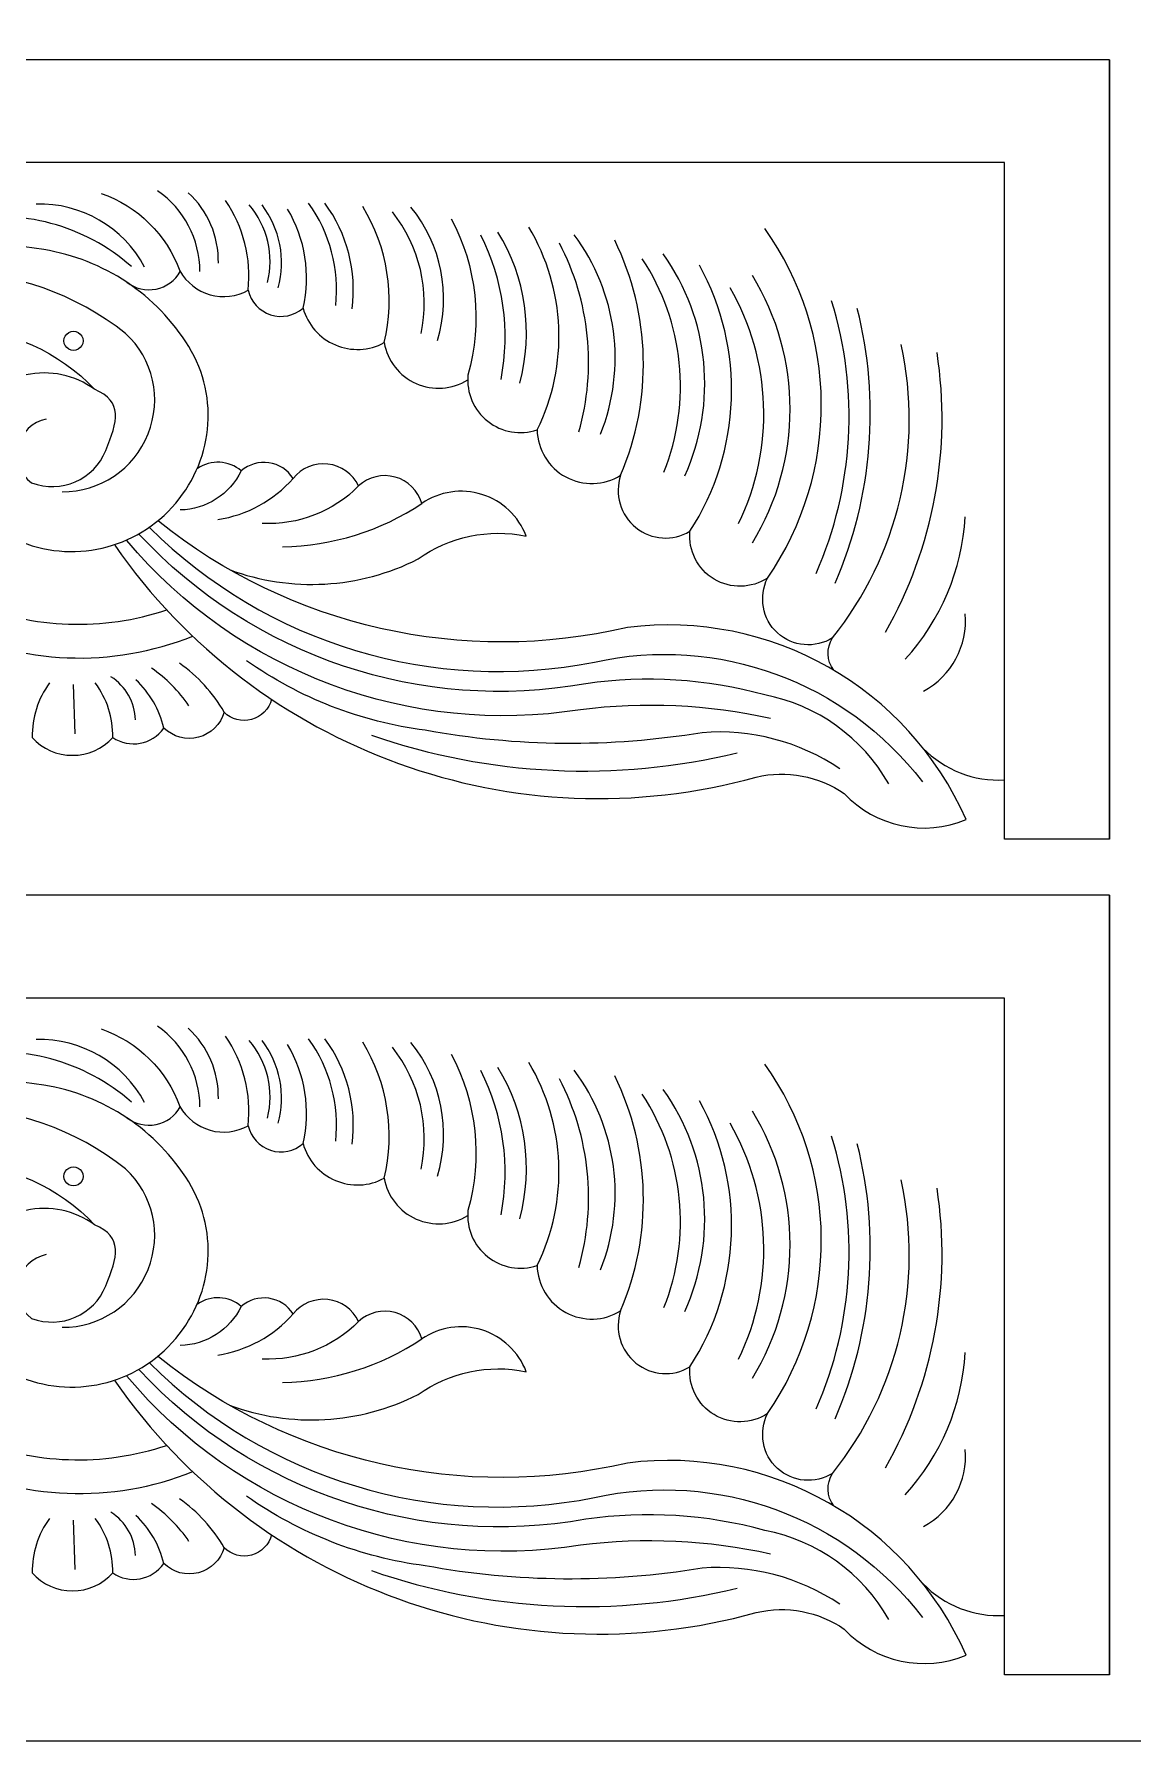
# Model space of a CAD drawing. Header units: millimetres. Extents: x 4338 to 4582, y 3188 to 3439.
# Drawn here: x 4501 to 4540.4, y 3316.9 to 3378 of the extents above; entities that cross this region are included whole.
import ezdxf

# ---------------------------------------------------------------- set-up
doc = ezdxf.new("R2010")
doc.units = ezdxf.units.MM
doc.header["$MEASUREMENT"] = 0
doc.layers.add('SITARA ALL', color=18, linetype='Continuous', true_color=0x000000)

msp = doc.modelspace()

# ---------------------------------------------------------------- linework, layer by layer
at = {"layer": 'SITARA ALL', "lineweight": 9}
for points, knots in [([(4337.525, 3438.894), (4337.525, 3438.894), (4581.525, 3438.894), (4581.525, 3438.894), (4581.525, 3438.894), (4581.525, 3316.894), (4581.525, 3316.894), (4581.525, 3316.894), (4337.525, 3316.894), (4337.525, 3316.894), (4337.525, 3316.894), (4337.525, 3438.894), (4337.525, 3438.894)], [0, 0, 0, 0, 0.25, 0.25, 0.25, 0.5, 0.5, 0.5, 0.75, 0.75, 0.75, 1, 1, 1, 1]), ([(4539.525, 3349.167), (4539.525, 3349.167), (4535.762, 3349.167), (4535.762, 3349.167), (4535.762, 3349.167), (4535.762, 3373.394), (4535.762, 3373.394), (4535.762, 3373.394), (4439.525, 3373.394), (4439.525, 3373.394), (4439.525, 3373.394), (4343.288, 3373.394), (4343.288, 3373.394), (4343.288, 3373.394), (4343.288, 3349.167), (4343.288, 3349.167), (4343.288, 3349.167), (4339.525, 3349.167), (4339.525, 3349.167), (4339.525, 3349.167), (4339.525, 3377.076), (4339.525, 3377.076)], [0, 0, 0, 0, 0.125, 0.125, 0.125, 0.25, 0.25, 0.25, 0.375, 0.375, 0.375, 0.5, 0.5, 0.5, 0.625, 0.625, 0.625, 0.75, 0.75, 0.75, 1, 1, 1, 1]), ([(4539.525, 3377.076), (4539.525, 3377.076), (4539.525, 3349.167), (4539.525, 3349.167), (4539.525, 3349.167), (4539.525, 3377.076), (4539.525, 3377.076), (4539.525, 3377.076), (4439.525, 3377.076), (4439.525, 3377.076), (4439.525, 3377.076), (4339.525, 3377.076), (4339.525, 3377.076), (4339.525, 3377.076), (4339.525, 3349.167), (4339.525, 3349.167)], [0, 0, 0, 0, 0.166667, 0.166667, 0.166667, 0.333333, 0.333333, 0.333333, 0.5, 0.5, 0.5, 0.666667, 0.666667, 0.666667, 1, 1, 1, 1]), ([(4503.41, 3372.288), (4504.718, 3371.833), (4505.754, 3370.813), (4506.231, 3369.512), (4506.464, 3369.096), (4506.852, 3368.79), (4507.31, 3368.662), (4507.769, 3368.533), (4508.257, 3368.591), (4508.672, 3368.825), (4508.796, 3369.956), (4508.508, 3371.094), (4507.86, 3372.029)], [0, 0, 0, 0, 0.2, 0.2, 0.2, 0.4, 0.4, 0.4, 0.6, 0.6, 0.6, 1, 1, 1, 1]), ([(4445.383, 3360.957), (4444.872, 3361.006), (4444.371, 3360.789), (4444.057, 3360.383), (4443.743, 3359.976), (4443.658, 3359.442), (4443.835, 3358.96), (4444.464, 3356.766), (4446.41, 3355.21), (4448.689, 3355.081), (4457.51, 3353.752), (4466.523, 3355.111), (4474.559, 3358.987), (4478.866, 3361.423), (4483.313, 3363.606), (4487.875, 3365.523), (4491.13, 3367.022), (4494.707, 3367.692), (4498.284, 3367.473), (4500.139, 3367.417), (4501.898, 3366.626), (4503.174, 3365.276), (4502.465, 3365.791), (4501.571, 3365.979), (4500.715, 3365.791), (4499.86, 3365.604), (4499.128, 3365.064), (4498.7, 3364.3), (4498.272, 3363.536), (4498.191, 3362.626), (4498.477, 3361.798), (4498.764, 3360.971), (4499.386, 3360.307), (4500.195, 3359.972), (4502.137, 3359.012), (4504.48, 3359.451), (4505.943, 3361.05), (4507.405, 3362.648), (4507.673, 3364.959), (4506.545, 3366.809), (4505.399, 3368.664), (4503.504, 3369.93), (4501.351, 3370.276), (4494.048, 3371.404), (4486.586, 3369.911), (4480.281, 3366.058), (4473.277, 3361.42), (4465.267, 3358.512), (4456.918, 3357.574), (4453.618, 3357.217), (4450.279, 3357.578), (4447.131, 3358.632)], [0, 0, 0, 0, 0.055556, 0.055556, 0.055556, 0.111111, 0.111111, 0.111111, 0.166667, 0.166667, 0.166667, 0.222222, 0.222222, 0.222222, 0.277778, 0.277778, 0.277778, 0.333333, 0.333333, 0.333333, 0.388889, 0.388889, 0.388889, 0.444444, 0.444444, 0.444444, 0.5, 0.5, 0.5, 0.555556, 0.555556, 0.555556, 0.611111, 0.611111, 0.611111, 0.666667, 0.666667, 0.666667, 0.722222, 0.722222, 0.722222, 0.777778, 0.777778, 0.777778, 0.833333, 0.833333, 0.833333, 0.888889, 0.888889, 0.888889, 1, 1, 1, 1]), ([(4515.945, 3371.383), (4516.862, 3369.667), (4517.076, 3367.66), (4516.543, 3365.788), (4516.485, 3365.151), (4516.752, 3364.529), (4517.253, 3364.133), (4517.755, 3363.736), (4518.417, 3363.619), (4519.023, 3363.823), (4520.162, 3366.138), (4520.051, 3368.871), (4518.724, 3371.084)], [0, 0, 0, 0, 0.2, 0.2, 0.2, 0.4, 0.4, 0.4, 0.6, 0.6, 0.6, 1, 1, 1, 1]), ([(4529.645, 3355.218), (4529.392, 3355.558), (4529.375, 3356.019), (4529.602, 3356.378), (4528.98, 3355.99), (4528.176, 3356.062), (4527.632, 3356.554), (4527.089, 3357.046), (4526.95, 3357.863), (4527.274, 3358.52), (4529.88, 3362.297), (4529.843, 3367.297), (4527.175, 3371.03)], [0, 0, 0, 0, 0.2, 0.2, 0.2, 0.4, 0.4, 0.4, 0.6, 0.6, 0.6, 1, 1, 1, 1]), ([(4519.023, 3363.823), (4519.037, 3363.117), (4519.429, 3362.474), (4520.05, 3362.139), (4520.671, 3361.803), (4521.418, 3361.824), (4522.015, 3362.2), (4523.17, 3364.903), (4523.093, 3367.973), (4521.801, 3370.614)], [0, 0, 0, 0, 0.25, 0.25, 0.25, 0.5, 0.5, 0.5, 1, 1, 1, 1]), ([(4502.006, 3361.609), (4503.363, 3361.593), (4504.59, 3362.416), (4505.089, 3363.677), (4505.589, 3364.939), (4505.278, 3366.36), (4504.278, 3367.276), (4502.495, 3368.695), (4500.285, 3369.468), (4498.007, 3369.468), (4491.135, 3369.51), (4484.42, 3367.442), (4478.765, 3363.538), (4471.05, 3358.77), (4462.114, 3356.339), (4453.048, 3356.539), (4450.609, 3356.586), (4448.21, 3357.178), (4446.03, 3358.271)], [0, 0, 0, 0, 0.142857, 0.142857, 0.142857, 0.285714, 0.285714, 0.285714, 0.428571, 0.428571, 0.428571, 0.571429, 0.571429, 0.571429, 0.714286, 0.714286, 0.714286, 1, 1, 1, 1]), ([(4504.325, 3369.108), (4504.623, 3368.88), (4505.005, 3368.791), (4505.372, 3368.866), (4505.74, 3368.941), (4506.056, 3369.169), (4506.24, 3369.495)], [0, 0, 0, 0, 0.333333, 0.333333, 0.333333, 1, 1, 1, 1]), ([(4527.274, 3358.52), (4526.698, 3358.142), (4525.956, 3358.127), (4525.364, 3358.481), (4524.772, 3358.835), (4524.435, 3359.505), (4524.495, 3360.192), (4526.356, 3363.063), (4526.488, 3366.721), (4524.837, 3369.717)], [0, 0, 0, 0, 0.25, 0.25, 0.25, 0.5, 0.5, 0.5, 1, 1, 1, 1]), ([(4508.672, 3368.825), (4508.765, 3368.411), (4509.071, 3368.076), (4509.475, 3367.945), (4509.879, 3367.814), (4510.32, 3367.903), (4510.638, 3368.184), (4510.803, 3367.591), (4511.229, 3367.105), (4511.796, 3366.864), (4512.362, 3366.624), (4513.004, 3366.652), (4513.545, 3366.946), (4513.659, 3366.299), (4514.088, 3365.75), (4514.688, 3365.484), (4515.289, 3365.217), (4515.978, 3365.263), (4516.535, 3365.612)], [0, 0, 0, 0, 0.142857, 0.142857, 0.142857, 0.285714, 0.285714, 0.285714, 0.428571, 0.428571, 0.428571, 0.571429, 0.571429, 0.571429, 0.714286, 0.714286, 0.714286, 1, 1, 1, 1]), ([(4502.759, 3367.011), (4502.759, 3367.134), (4502.694, 3367.248), (4502.587, 3367.309), (4502.481, 3367.37), (4502.35, 3367.37), (4502.244, 3367.309), (4502.137, 3367.248), (4502.072, 3367.134), (4502.072, 3367.011), (4502.072, 3366.888), (4502.137, 3366.775), (4502.244, 3366.713), (4502.35, 3366.652), (4502.481, 3366.652), (4502.587, 3366.713), (4502.694, 3366.775), (4502.759, 3366.888), (4502.759, 3367.011)], [0, 0, 0, 0, 0.166667, 0.166667, 0.166667, 0.333333, 0.333333, 0.333333, 0.5, 0.5, 0.5, 0.666667, 0.666667, 0.666667, 0.833333, 0.833333, 0.833333, 1, 1, 1, 1]), ([(4501.439, 3364.208), (4500.94, 3364.113), (4500.544, 3363.731), (4500.432, 3363.235), (4500.32, 3362.739), (4500.506, 3362.228), (4500.917, 3361.928), (4501.97, 3361.529), (4503.149, 3362.043), (4503.573, 3363.087), (4503.997, 3364.13), (4504.207, 3364.828), (4503.174, 3365.276)], [0, 0, 0, 0, 0.2, 0.2, 0.2, 0.4, 0.4, 0.4, 0.6, 0.6, 0.6, 1, 1, 1, 1]), ([(4507.588, 3360.613), (4508.631, 3360.775), (4509.584, 3361.296), (4510.283, 3362.087), (4510.088, 3362.391), (4509.771, 3362.595), (4509.414, 3362.646), (4509.057, 3362.698), (4508.696, 3362.593), (4508.424, 3362.356), (4508.016, 3361.518), (4507.173, 3360.978), (4506.241, 3360.957)], [0, 0, 0, 0, 0.2, 0.2, 0.2, 0.4, 0.4, 0.4, 0.6, 0.6, 0.6, 1, 1, 1, 1]), ([(4509.906, 3359.637), (4511.684, 3359.667), (4513.415, 3360.207), (4514.896, 3361.192), (4514.761, 3361.652), (4514.397, 3362.009), (4513.934, 3362.136), (4513.472, 3362.262), (4512.98, 3362.143), (4512.63, 3361.816), (4511.722, 3360.899), (4510.467, 3360.411), (4509.178, 3360.472)], [0, 0, 0, 0, 0.2, 0.2, 0.2, 0.4, 0.4, 0.4, 0.6, 0.6, 0.6, 1, 1, 1, 1]), ([(4512.63, 3361.816), (4512.422, 3362.249), (4512.006, 3362.545), (4511.529, 3362.6), (4511.052, 3362.654), (4510.583, 3362.463), (4510.283, 3362.087)], [0, 0, 0, 0, 0.333333, 0.333333, 0.333333, 1, 1, 1, 1]), ([(4522.015, 3362.2), (4521.786, 3361.523), (4522.005, 3360.775), (4522.563, 3360.328), (4523.12, 3359.881), (4523.884, 3359.822), (4524.495, 3360.192)], [0, 0, 0, 0, 0.333333, 0.333333, 0.333333, 1, 1, 1, 1]), ([(4508.001, 3358.822), (4510.209, 3358), (4512.658, 3358.137), (4514.759, 3359.202), (4515.879, 3360.002), (4517.284, 3360.298), (4518.632, 3360.019), (4518.36, 3360.734), (4517.775, 3361.284), (4517.046, 3361.512), (4516.316, 3361.74), (4515.526, 3361.624), (4514.896, 3361.192)], [0, 0, 0, 0, 0.2, 0.2, 0.2, 0.4, 0.4, 0.4, 0.6, 0.6, 0.6, 1, 1, 1, 1]), ([(4503.893, 3359.695), (4509.016, 3352.326), (4518.224, 3348.995), (4526.871, 3351.396), (4527.958, 3351.652), (4529.104, 3351.437), (4530.024, 3350.804), (4531.145, 3349.618), (4532.88, 3349.246), (4534.387, 3349.871), (4532.308, 3354.598), (4527.377, 3357.397), (4522.254, 3356.749), (4516.369, 3355.372), (4510.174, 3356.776), (4505.455, 3360.551)], [0, 0, 0, 0, 0.166667, 0.166667, 0.166667, 0.333333, 0.333333, 0.333333, 0.5, 0.5, 0.5, 0.666667, 0.666667, 0.666667, 1, 1, 1, 1]), ([(4505.151, 3360.321), (4509.329, 3356.166), (4515.296, 3354.362), (4521.076, 3355.512), (4525.491, 3356.493), (4530.076, 3354.816), (4532.821, 3351.222)], [0, 0, 0, 0, 0.333333, 0.333333, 0.333333, 1, 1, 1, 1]), ([(4527.378, 3353.492), (4525.145, 3353.984), (4522.846, 3354.09), (4520.577, 3353.806), (4514.475, 3352.838), (4508.307, 3355.137), (4504.323, 3359.859)], [0, 0, 0, 0, 0.333333, 0.333333, 0.333333, 1, 1, 1, 1]), ([(4531.62, 3351.15), (4530.675, 3352.811), (4529.052, 3353.975), (4527.176, 3354.337), (4525.09, 3354.911), (4522.908, 3355.047), (4520.767, 3354.736), (4514.875, 3353.68), (4508.846, 3355.698), (4504.772, 3360.083)], [0, 0, 0, 0, 0.25, 0.25, 0.25, 0.5, 0.5, 0.5, 1, 1, 1, 1]), ([(4529.862, 3351.695), (4528.41, 3352.669), (4526.673, 3353.124), (4524.93, 3352.984), (4521.644, 3352.439), (4518.287, 3352.469), (4515.011, 3353.07), (4512.709, 3353.368), (4510.514, 3354.224), (4508.618, 3355.562)], [0, 0, 0, 0, 0.25, 0.25, 0.25, 0.5, 0.5, 0.5, 1, 1, 1, 1]), ([(4509.51, 3354.182), (4509.42, 3353.829), (4509.148, 3353.553), (4508.798, 3353.456), (4508.447, 3353.36), (4508.069, 3353.461), (4507.812, 3353.718), (4507.684, 3353.28), (4507.336, 3352.94), (4506.894, 3352.823), (4506.453, 3352.706), (4505.979, 3352.833), (4505.651, 3353.151), (4505.493, 3353.811), (4505.145, 3354.411), (4504.65, 3354.876)], [0, 0, 0, 0, 0.166667, 0.166667, 0.166667, 0.333333, 0.333333, 0.333333, 0.5, 0.5, 0.5, 0.666667, 0.666667, 0.666667, 1, 1, 1, 1]), ([(4501.56, 3354.764), (4501.143, 3354.201), (4500.924, 3353.516), (4500.938, 3352.816), (4501.301, 3352.402), (4501.828, 3352.168), (4502.379, 3352.177), (4502.93, 3352.168), (4503.456, 3352.402), (4503.82, 3352.816), (4503.833, 3353.516), (4503.615, 3354.201), (4503.198, 3354.764)], [0, 0, 0, 0, 0.2, 0.2, 0.2, 0.4, 0.4, 0.4, 0.6, 0.6, 0.6, 1, 1, 1, 1]), ([(4539.525, 3319.258), (4539.525, 3319.258), (4535.762, 3319.258), (4535.762, 3319.258), (4535.762, 3319.258), (4535.762, 3343.485), (4535.762, 3343.485), (4535.762, 3343.485), (4439.525, 3343.485), (4439.525, 3343.485), (4439.525, 3343.485), (4343.288, 3343.485), (4343.288, 3343.485), (4343.288, 3343.485), (4343.288, 3319.258), (4343.288, 3319.258), (4343.288, 3319.258), (4339.525, 3319.258), (4339.525, 3319.258), (4339.525, 3319.258), (4339.525, 3347.167), (4339.525, 3347.167)], [0, 0, 0, 0, 0.125, 0.125, 0.125, 0.25, 0.25, 0.25, 0.375, 0.375, 0.375, 0.5, 0.5, 0.5, 0.625, 0.625, 0.625, 0.75, 0.75, 0.75, 1, 1, 1, 1]), ([(4539.525, 3347.167), (4539.525, 3347.167), (4539.525, 3319.258), (4539.525, 3319.258), (4539.525, 3319.258), (4539.525, 3347.167), (4539.525, 3347.167), (4539.525, 3347.167), (4439.525, 3347.167), (4439.525, 3347.167), (4439.525, 3347.167), (4339.525, 3347.167), (4339.525, 3347.167), (4339.525, 3347.167), (4339.525, 3319.258), (4339.525, 3319.258)], [0, 0, 0, 0, 0.166667, 0.166667, 0.166667, 0.333333, 0.333333, 0.333333, 0.5, 0.5, 0.5, 0.666667, 0.666667, 0.666667, 1, 1, 1, 1]), ([(4503.41, 3342.379), (4504.718, 3341.924), (4505.754, 3340.904), (4506.231, 3339.603), (4506.464, 3339.187), (4506.852, 3338.881), (4507.31, 3338.753), (4507.769, 3338.624), (4508.257, 3338.682), (4508.672, 3338.916), (4508.796, 3340.047), (4508.508, 3341.185), (4507.86, 3342.12)], [0, 0, 0, 0, 0.2, 0.2, 0.2, 0.4, 0.4, 0.4, 0.6, 0.6, 0.6, 1, 1, 1, 1]), ([(4445.383, 3331.048), (4444.872, 3331.097), (4444.371, 3330.88), (4444.057, 3330.474), (4443.743, 3330.067), (4443.658, 3329.533), (4443.835, 3329.051), (4444.464, 3326.857), (4446.41, 3325.301), (4448.689, 3325.172), (4457.51, 3323.843), (4466.523, 3325.202), (4474.559, 3329.078), (4478.866, 3331.514), (4483.313, 3333.697), (4487.875, 3335.614), (4491.13, 3337.113), (4494.707, 3337.783), (4498.284, 3337.564), (4500.139, 3337.508), (4501.898, 3336.717), (4503.174, 3335.367), (4502.465, 3335.882), (4501.571, 3336.07), (4500.715, 3335.882), (4499.86, 3335.695), (4499.128, 3335.155), (4498.7, 3334.391), (4498.272, 3333.627), (4498.191, 3332.717), (4498.477, 3331.889), (4498.764, 3331.062), (4499.386, 3330.398), (4500.195, 3330.063), (4502.137, 3329.103), (4504.48, 3329.542), (4505.943, 3331.141), (4507.405, 3332.739), (4507.673, 3335.05), (4506.545, 3336.9), (4505.399, 3338.755), (4503.504, 3340.021), (4501.351, 3340.367), (4494.048, 3341.495), (4486.586, 3340.002), (4480.281, 3336.149), (4473.277, 3331.511), (4465.267, 3328.603), (4456.918, 3327.665), (4453.618, 3327.308), (4450.279, 3327.669), (4447.131, 3328.723)], [0, 0, 0, 0, 0.055556, 0.055556, 0.055556, 0.111111, 0.111111, 0.111111, 0.166667, 0.166667, 0.166667, 0.222222, 0.222222, 0.222222, 0.277778, 0.277778, 0.277778, 0.333333, 0.333333, 0.333333, 0.388889, 0.388889, 0.388889, 0.444444, 0.444444, 0.444444, 0.5, 0.5, 0.5, 0.555556, 0.555556, 0.555556, 0.611111, 0.611111, 0.611111, 0.666667, 0.666667, 0.666667, 0.722222, 0.722222, 0.722222, 0.777778, 0.777778, 0.777778, 0.833333, 0.833333, 0.833333, 0.888889, 0.888889, 0.888889, 1, 1, 1, 1]), ([(4515.945, 3341.474), (4516.862, 3339.757), (4517.076, 3337.751), (4516.543, 3335.879), (4516.485, 3335.242), (4516.752, 3334.62), (4517.253, 3334.224), (4517.755, 3333.827), (4518.417, 3333.71), (4519.023, 3333.914), (4520.162, 3336.229), (4520.051, 3338.962), (4518.724, 3341.175)], [0, 0, 0, 0, 0.2, 0.2, 0.2, 0.4, 0.4, 0.4, 0.6, 0.6, 0.6, 1, 1, 1, 1]), ([(4529.645, 3325.309), (4529.392, 3325.649), (4529.375, 3326.11), (4529.602, 3326.469), (4528.98, 3326.081), (4528.176, 3326.153), (4527.632, 3326.645), (4527.089, 3327.137), (4526.95, 3327.954), (4527.274, 3328.611), (4529.88, 3332.388), (4529.843, 3337.388), (4527.175, 3341.121)], [0, 0, 0, 0, 0.2, 0.2, 0.2, 0.4, 0.4, 0.4, 0.6, 0.6, 0.6, 1, 1, 1, 1]), ([(4519.023, 3333.914), (4519.037, 3333.208), (4519.429, 3332.565), (4520.05, 3332.23), (4520.671, 3331.894), (4521.418, 3331.915), (4522.015, 3332.291), (4523.17, 3334.994), (4523.093, 3338.064), (4521.801, 3340.705)], [0, 0, 0, 0, 0.25, 0.25, 0.25, 0.5, 0.5, 0.5, 1, 1, 1, 1]), ([(4502.006, 3331.7), (4503.363, 3331.684), (4504.59, 3332.507), (4505.089, 3333.768), (4505.589, 3335.03), (4505.278, 3336.451), (4504.278, 3337.367), (4502.495, 3338.786), (4500.285, 3339.559), (4498.007, 3339.559), (4491.135, 3339.601), (4484.42, 3337.533), (4478.765, 3333.629), (4471.05, 3328.861), (4462.114, 3326.43), (4453.048, 3326.63), (4450.609, 3326.677), (4448.21, 3327.269), (4446.03, 3328.362)], [0, 0, 0, 0, 0.142857, 0.142857, 0.142857, 0.285714, 0.285714, 0.285714, 0.428571, 0.428571, 0.428571, 0.571429, 0.571429, 0.571429, 0.714286, 0.714286, 0.714286, 1, 1, 1, 1]), ([(4504.325, 3339.199), (4504.623, 3338.971), (4505.005, 3338.882), (4505.372, 3338.957), (4505.74, 3339.032), (4506.056, 3339.26), (4506.24, 3339.586)], [0, 0, 0, 0, 0.333333, 0.333333, 0.333333, 1, 1, 1, 1]), ([(4527.274, 3328.611), (4526.698, 3328.233), (4525.956, 3328.218), (4525.364, 3328.572), (4524.772, 3328.926), (4524.435, 3329.596), (4524.495, 3330.283), (4526.356, 3333.154), (4526.488, 3336.812), (4524.837, 3339.808)], [0, 0, 0, 0, 0.25, 0.25, 0.25, 0.5, 0.5, 0.5, 1, 1, 1, 1]), ([(4508.672, 3338.916), (4508.765, 3338.502), (4509.071, 3338.167), (4509.475, 3338.036), (4509.879, 3337.905), (4510.32, 3337.994), (4510.638, 3338.275), (4510.803, 3337.682), (4511.229, 3337.196), (4511.796, 3336.955), (4512.362, 3336.715), (4513.004, 3336.743), (4513.545, 3337.037), (4513.659, 3336.39), (4514.088, 3335.841), (4514.688, 3335.575), (4515.289, 3335.308), (4515.978, 3335.354), (4516.535, 3335.703)], [0, 0, 0, 0, 0.142857, 0.142857, 0.142857, 0.285714, 0.285714, 0.285714, 0.428571, 0.428571, 0.428571, 0.571429, 0.571429, 0.571429, 0.714286, 0.714286, 0.714286, 1, 1, 1, 1]), ([(4502.759, 3337.102), (4502.759, 3337.225), (4502.694, 3337.339), (4502.587, 3337.4), (4502.481, 3337.461), (4502.35, 3337.461), (4502.244, 3337.4), (4502.137, 3337.339), (4502.072, 3337.225), (4502.072, 3337.102), (4502.072, 3336.979), (4502.137, 3336.866), (4502.244, 3336.804), (4502.35, 3336.743), (4502.481, 3336.743), (4502.587, 3336.804), (4502.694, 3336.866), (4502.759, 3336.979), (4502.759, 3337.102)], [0, 0, 0, 0, 0.166667, 0.166667, 0.166667, 0.333333, 0.333333, 0.333333, 0.5, 0.5, 0.5, 0.666667, 0.666667, 0.666667, 0.833333, 0.833333, 0.833333, 1, 1, 1, 1]), ([(4501.439, 3334.299), (4500.94, 3334.204), (4500.544, 3333.822), (4500.432, 3333.326), (4500.32, 3332.83), (4500.506, 3332.319), (4500.917, 3332.019), (4501.97, 3331.62), (4503.149, 3332.134), (4503.573, 3333.178), (4503.997, 3334.221), (4504.207, 3334.919), (4503.174, 3335.367)], [0, 0, 0, 0, 0.2, 0.2, 0.2, 0.4, 0.4, 0.4, 0.6, 0.6, 0.6, 1, 1, 1, 1]), ([(4507.588, 3330.704), (4508.631, 3330.866), (4509.584, 3331.387), (4510.283, 3332.178), (4510.088, 3332.482), (4509.771, 3332.686), (4509.414, 3332.737), (4509.057, 3332.789), (4508.696, 3332.684), (4508.424, 3332.447), (4508.016, 3331.609), (4507.173, 3331.069), (4506.241, 3331.047)], [0, 0, 0, 0, 0.2, 0.2, 0.2, 0.4, 0.4, 0.4, 0.6, 0.6, 0.6, 1, 1, 1, 1]), ([(4509.906, 3329.728), (4511.684, 3329.758), (4513.415, 3330.298), (4514.896, 3331.283), (4514.761, 3331.743), (4514.397, 3332.1), (4513.934, 3332.227), (4513.472, 3332.353), (4512.98, 3332.234), (4512.63, 3331.907), (4511.722, 3330.99), (4510.467, 3330.502), (4509.178, 3330.563)], [0, 0, 0, 0, 0.2, 0.2, 0.2, 0.4, 0.4, 0.4, 0.6, 0.6, 0.6, 1, 1, 1, 1]), ([(4512.63, 3331.907), (4512.422, 3332.34), (4512.006, 3332.636), (4511.529, 3332.691), (4511.052, 3332.745), (4510.583, 3332.554), (4510.283, 3332.178)], [0, 0, 0, 0, 0.333333, 0.333333, 0.333333, 1, 1, 1, 1]), ([(4522.015, 3332.291), (4521.786, 3331.614), (4522.005, 3330.866), (4522.563, 3330.419), (4523.12, 3329.972), (4523.884, 3329.913), (4524.495, 3330.283)], [0, 0, 0, 0, 0.333333, 0.333333, 0.333333, 1, 1, 1, 1]), ([(4508.001, 3328.913), (4510.209, 3328.091), (4512.658, 3328.228), (4514.759, 3329.293), (4515.879, 3330.093), (4517.284, 3330.388), (4518.632, 3330.11), (4518.36, 3330.824), (4517.775, 3331.375), (4517.046, 3331.603), (4516.316, 3331.831), (4515.526, 3331.715), (4514.896, 3331.283)], [0, 0, 0, 0, 0.2, 0.2, 0.2, 0.4, 0.4, 0.4, 0.6, 0.6, 0.6, 1, 1, 1, 1]), ([(4503.893, 3329.786), (4509.016, 3322.417), (4518.224, 3319.086), (4526.871, 3321.487), (4527.958, 3321.743), (4529.104, 3321.528), (4530.024, 3320.895), (4531.145, 3319.709), (4532.88, 3319.337), (4534.387, 3319.962), (4532.308, 3324.689), (4527.377, 3327.488), (4522.254, 3326.84), (4516.369, 3325.463), (4510.174, 3326.867), (4505.455, 3330.642)], [0, 0, 0, 0, 0.166667, 0.166667, 0.166667, 0.333333, 0.333333, 0.333333, 0.5, 0.5, 0.5, 0.666667, 0.666667, 0.666667, 1, 1, 1, 1]), ([(4505.151, 3330.412), (4509.329, 3326.257), (4515.296, 3324.453), (4521.076, 3325.603), (4525.491, 3326.584), (4530.076, 3324.907), (4532.821, 3321.313)], [0, 0, 0, 0, 0.333333, 0.333333, 0.333333, 1, 1, 1, 1]), ([(4527.378, 3323.583), (4525.145, 3324.075), (4522.846, 3324.181), (4520.577, 3323.897), (4514.475, 3322.929), (4508.307, 3325.228), (4504.323, 3329.95)], [0, 0, 0, 0, 0.333333, 0.333333, 0.333333, 1, 1, 1, 1]), ([(4531.62, 3321.241), (4530.675, 3322.902), (4529.052, 3324.066), (4527.176, 3324.428), (4525.09, 3325.002), (4522.908, 3325.138), (4520.767, 3324.827), (4514.875, 3323.771), (4508.846, 3325.789), (4504.772, 3330.174)], [0, 0, 0, 0, 0.25, 0.25, 0.25, 0.5, 0.5, 0.5, 1, 1, 1, 1]), ([(4529.862, 3321.786), (4528.41, 3322.76), (4526.673, 3323.215), (4524.93, 3323.075), (4521.644, 3322.53), (4518.287, 3322.56), (4515.011, 3323.161), (4512.709, 3323.459), (4510.514, 3324.315), (4508.618, 3325.653)], [0, 0, 0, 0, 0.25, 0.25, 0.25, 0.5, 0.5, 0.5, 1, 1, 1, 1]), ([(4501.56, 3324.855), (4501.143, 3324.292), (4500.924, 3323.607), (4500.938, 3322.907), (4501.301, 3322.493), (4501.828, 3322.259), (4502.379, 3322.268), (4502.93, 3322.259), (4503.456, 3322.493), (4503.82, 3322.907), (4503.833, 3323.607), (4503.615, 3324.292), (4503.198, 3324.855)], [0, 0, 0, 0, 0.2, 0.2, 0.2, 0.4, 0.4, 0.4, 0.6, 0.6, 0.6, 1, 1, 1, 1]), ([(4509.51, 3324.273), (4509.42, 3323.92), (4509.148, 3323.644), (4508.798, 3323.547), (4508.447, 3323.451), (4508.069, 3323.552), (4507.812, 3323.809), (4507.684, 3323.371), (4507.336, 3323.031), (4506.894, 3322.914), (4506.453, 3322.797), (4505.979, 3322.924), (4505.651, 3323.242), (4505.493, 3323.902), (4505.145, 3324.502), (4504.65, 3324.967)], [0, 0, 0, 0, 0.166667, 0.166667, 0.166667, 0.333333, 0.333333, 0.333333, 0.5, 0.5, 0.5, 0.666667, 0.666667, 0.666667, 1, 1, 1, 1])]:
    msp.add_open_spline(points, degree=3, knots=knots, dxfattribs=at)
for points in [[(4504.963, 3369.651), (4504.202, 3371.083), (4502.695, 3371.957), (4501.074, 3371.905)], [(4506.943, 3369.495), (4506.94, 3370.647), (4506.375, 3371.724), (4505.429, 3372.382)], [(4507.605, 3369.791), (4507.624, 3370.748), (4507.231, 3371.666), (4506.526, 3372.312)], [(4511.81, 3368.271), (4511.948, 3369.571), (4511.602, 3370.875), (4510.837, 3371.935)], [(4512.393, 3368.16), (4512.57, 3369.497), (4512.222, 3370.85), (4511.421, 3371.935)], [(4504.491, 3369.672), (4502.81, 3371.15), (4500.539, 3371.762), (4498.344, 3371.325)], [(4509.365, 3369.095), (4509.609, 3370.076), (4509.363, 3371.114), (4508.704, 3371.88)], [(4509.753, 3368.909), (4510.028, 3369.937), (4509.813, 3371.033), (4509.17, 3371.88)], [(4510.638, 3368.184), (4510.922, 3369.394), (4510.723, 3370.665), (4510.083, 3371.73)], [(4513.545, 3366.946), (4513.945, 3368.607), (4513.669, 3370.358), (4512.776, 3371.815)], [(4514.866, 3367.271), (4515.192, 3368.805), (4514.815, 3370.403), (4513.838, 3371.63)], [(4515.45, 3367.021), (4515.949, 3368.672), (4515.596, 3370.461), (4514.505, 3371.797)], [(4517.732, 3365.632), (4518.067, 3367.386), (4517.813, 3369.201), (4517.009, 3370.796)], [(4518.399, 3365.493), (4518.898, 3367.328), (4518.617, 3369.287), (4517.62, 3370.907)], [(4521.293, 3363.667), (4522.243, 3366.05), (4521.887, 3368.753), (4520.352, 3370.807)], [(4520.518, 3363.75), (4521.157, 3366.008), (4520.909, 3368.422), (4519.825, 3370.503)], [(4524.311, 3362.174), (4525.491, 3364.772), (4525.198, 3367.798), (4523.54, 3370.12)], [(4523.565, 3362.311), (4524.57, 3364.832), (4524.281, 3367.683), (4522.789, 3369.949)], [(4526.237, 3360.469), (4527.542, 3363.16), (4527.43, 3366.32), (4525.934, 3368.91)], [(4526.732, 3359.782), (4528.533, 3362.719), (4528.534, 3366.414), (4526.732, 3369.35)], [(4529.019, 3358.685), (4530.37, 3361.767), (4530.566, 3365.231), (4529.569, 3368.446)], [(4529.699, 3358.336), (4531.039, 3361.439), (4531.317, 3364.895), (4530.49, 3368.171)], [(4529.602, 3356.378), (4531.968, 3359.328), (4532.872, 3363.188), (4532.059, 3366.881)], [(4531.501, 3356.58), (4533.227, 3359.614), (4533.878, 3363.141), (4533.346, 3366.591)], [(4508.424, 3362.356), (4507.982, 3362.737), (4507.339, 3362.771), (4506.861, 3362.437)], [(4532.204, 3355.614), (4533.486, 3357.014), (4534.246, 3358.812), (4534.357, 3360.707)], [(4498.761, 3357.62), (4500.988, 3356.702), (4503.471, 3356.616), (4505.756, 3357.38)], [(4532.863, 3354.473), (4533.868, 3355.015), (4534.455, 3356.101), (4534.357, 3357.239)], [(4497.781, 3356.795), (4500.563, 3355.413), (4503.801, 3355.283), (4506.685, 3356.44)], [(4507.812, 3353.718), (4507.413, 3354.412), (4506.867, 3355.01), (4506.214, 3355.471)], [(4504.636, 3353.444), (4504.616, 3354.071), (4504.288, 3354.648), (4503.759, 3354.984)], [(4506.553, 3353.945), (4506.191, 3354.473), (4505.737, 3354.931), (4505.212, 3355.298)], [(4502.399, 3354.707), (4502.399, 3354.707), (4502.462, 3352.94), (4502.462, 3352.94)], [(4503.82, 3352.816), (4504.419, 3352.405), (4505.237, 3352.553), (4505.651, 3353.151)], [(4513.09, 3352.898), (4517.306, 3351.431), (4521.854, 3351.212), (4526.192, 3352.268)], [(4532.843, 3352.432), (4533.605, 3351.647), (4534.669, 3351.232), (4535.762, 3351.293)], [(4504.963, 3339.742), (4504.202, 3341.174), (4502.695, 3342.048), (4501.074, 3341.996)], [(4506.943, 3339.586), (4506.94, 3340.738), (4506.375, 3341.815), (4505.429, 3342.473)], [(4507.605, 3339.882), (4507.624, 3340.839), (4507.231, 3341.757), (4506.526, 3342.403)], [(4509.365, 3339.186), (4509.609, 3340.167), (4509.363, 3341.205), (4508.704, 3341.971)], [(4509.753, 3339), (4510.028, 3340.028), (4509.813, 3341.124), (4509.17, 3341.971)], [(4511.81, 3338.362), (4511.948, 3339.662), (4511.602, 3340.966), (4510.837, 3342.026)], [(4512.393, 3338.251), (4512.57, 3339.588), (4512.222, 3340.941), (4511.421, 3342.026)], [(4504.491, 3339.763), (4502.81, 3341.241), (4500.539, 3341.853), (4498.344, 3341.416)], [(4510.638, 3338.275), (4510.922, 3339.485), (4510.723, 3340.756), (4510.083, 3341.821)], [(4513.545, 3337.037), (4513.945, 3338.698), (4513.669, 3340.449), (4512.776, 3341.906)], [(4514.866, 3337.362), (4515.192, 3338.896), (4514.815, 3340.494), (4513.838, 3341.721)], [(4515.45, 3337.112), (4515.949, 3338.763), (4515.596, 3340.552), (4514.505, 3341.888)], [(4517.732, 3335.723), (4518.067, 3337.477), (4517.813, 3339.292), (4517.009, 3340.887)], [(4518.399, 3335.584), (4518.898, 3337.419), (4518.617, 3339.378), (4517.62, 3340.998)], [(4521.293, 3333.758), (4522.243, 3336.141), (4521.887, 3338.844), (4520.352, 3340.898)], [(4520.518, 3333.841), (4521.157, 3336.099), (4520.909, 3338.513), (4519.825, 3340.594)], [(4524.311, 3332.265), (4525.491, 3334.863), (4525.198, 3337.889), (4523.54, 3340.211)], [(4523.565, 3332.402), (4524.57, 3334.923), (4524.281, 3337.774), (4522.789, 3340.04)], [(4526.237, 3330.56), (4527.542, 3333.251), (4527.43, 3336.411), (4525.934, 3339.001)], [(4526.732, 3329.873), (4528.533, 3332.81), (4528.534, 3336.505), (4526.732, 3339.441)], [(4529.019, 3328.776), (4530.37, 3331.858), (4530.566, 3335.322), (4529.569, 3338.537)], [(4529.699, 3328.427), (4531.039, 3331.53), (4531.317, 3334.986), (4530.49, 3338.262)], [(4529.602, 3326.469), (4531.968, 3329.419), (4532.872, 3333.279), (4532.059, 3336.972)], [(4531.501, 3326.671), (4533.227, 3329.705), (4533.878, 3333.231), (4533.346, 3336.682)], [(4508.424, 3332.447), (4507.982, 3332.828), (4507.339, 3332.862), (4506.861, 3332.528)], [(4532.204, 3325.705), (4533.486, 3327.105), (4534.246, 3328.903), (4534.357, 3330.798)], [(4498.761, 3327.711), (4500.988, 3326.793), (4503.471, 3326.707), (4505.756, 3327.471)], [(4532.863, 3324.564), (4533.868, 3325.106), (4534.455, 3326.192), (4534.357, 3327.33)], [(4497.781, 3326.886), (4500.563, 3325.504), (4503.801, 3325.374), (4506.685, 3326.531)], [(4507.812, 3323.809), (4507.413, 3324.503), (4506.867, 3325.101), (4506.214, 3325.562)], [(4504.636, 3323.535), (4504.616, 3324.162), (4504.288, 3324.739), (4503.759, 3325.075)], [(4506.553, 3324.036), (4506.191, 3324.564), (4505.737, 3325.022), (4505.212, 3325.389)], [(4502.399, 3324.798), (4502.399, 3324.798), (4502.462, 3323.031), (4502.462, 3323.031)], [(4503.82, 3322.907), (4504.419, 3322.496), (4505.237, 3322.644), (4505.651, 3323.242)], [(4513.09, 3322.989), (4517.306, 3321.522), (4521.854, 3321.303), (4526.192, 3322.359)], [(4532.843, 3322.523), (4533.605, 3321.738), (4534.669, 3321.323), (4535.762, 3321.384)]]:
    msp.add_open_spline(points, degree=3, dxfattribs=at)

doc.saveas('drawing.dxf')
